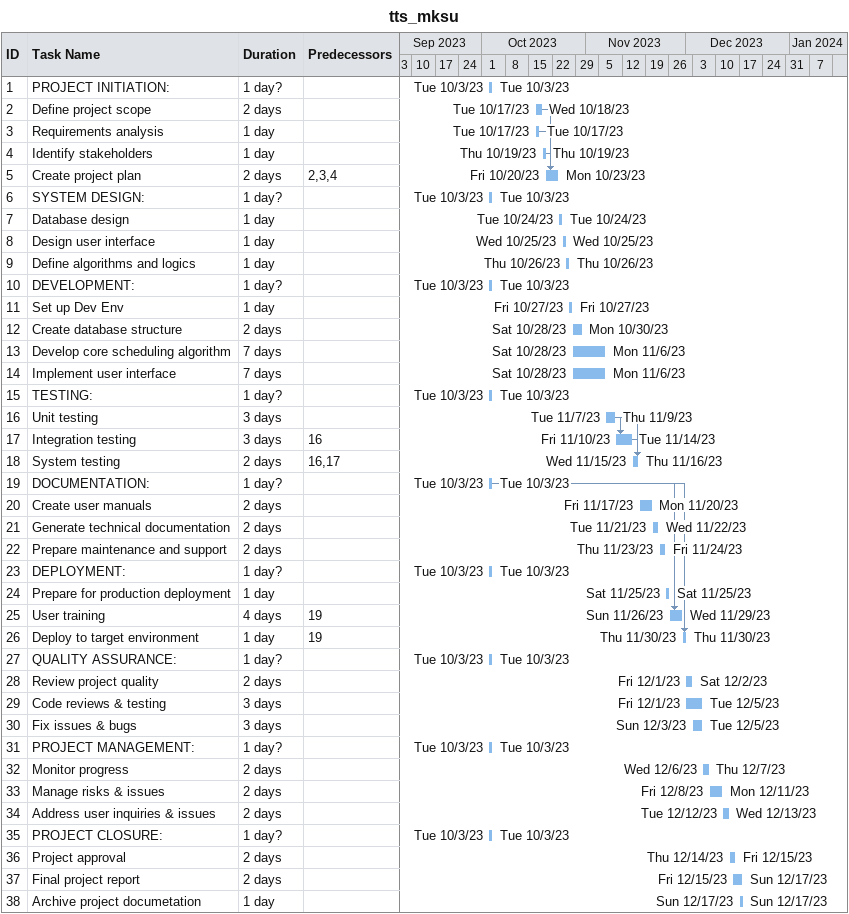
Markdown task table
tts_mksu

| ID | Task | Duration | Start | Finish | Predecessors |
|---|---|---|---|---|---|
| 1 | PROJECT INITIATION: | 1d? | 2023-10-03 | 2023-10-03 |  |
| 2 | Define project scope | 2d | 2023-10-17 | 2023-10-18 |  |
| 3 | Requirements analysis | 1d | 2023-10-17 | 2023-10-17 |  |
| 4 | Identify stakeholders | 1d | 2023-10-19 | 2023-10-19 |  |
| 5 | Create project plan | 2d | 2023-10-20 | 2023-10-23 | 2, 3, 4 |
| 6 | SYSTEM DESIGN: | 1d? | 2023-10-03 | 2023-10-03 |  |
| 7 | Database design | 1d | 2023-10-24 | 2023-10-24 |  |
| 8 | Design user interface | 1d | 2023-10-25 | 2023-10-25 |  |
| 9 | Define algorithms and logics | 1d | 2023-10-26 | 2023-10-26 |  |
| 10 | DEVELOPMENT: | 1d? | 2023-10-03 | 2023-10-03 |  |
| 11 | Set up Dev Env | 1d | 2023-10-27 | 2023-10-27 |  |
| 12 | Create database structure | 2d | 2023-10-28 | 2023-10-30 |  |
| 13 | Develop core scheduling algorithm | 7d | 2023-10-28 | 2023-11-06 |  |
| 14 | Implement user interface | 7d | 2023-10-28 | 2023-11-06 |  |
| 15 | TESTING: | 1d? | 2023-10-03 | 2023-10-03 |  |
| 16 | Unit testing | 3d | 2023-11-07 | 2023-11-09 |  |
| 17 | Integration testing | 3d | 2023-11-10 | 2023-11-14 | 16 |
| 18 | System testing | 2d | 2023-11-15 | 2023-11-16 | 16, 17 |
| 19 | DOCUMENTATION: | 1d? | 2023-10-03 | 2023-10-03 |  |
| 20 | Create user manuals | 2d | 2023-11-17 | 2023-11-20 |  |
| 21 | Generate technical documentation | 2d | 2023-11-21 | 2023-11-22 |  |
| 22 | Prepare maintenance and support | 2d | 2023-11-23 | 2023-11-24 |  |
| 23 | DEPLOYMENT: | 1d? | 2023-10-03 | 2023-10-03 |  |
| 24 | Prepare for production deployment | 1d | 2023-11-25 | 2023-11-25 |  |
| 25 | User training | 4d | 2023-11-26 | 2023-11-29 | 19 |
| 26 | Deploy to target environment | 1d | 2023-11-30 | 2023-11-30 | 19 |
| 27 | QUALITY ASSURANCE: | 1d? | 2023-10-03 | 2023-10-03 |  |
| 28 | Review project quality | 2d | 2023-12-01 | 2023-12-02 |  |
| 29 | Code reviews & testing | 3d | 2023-12-01 | 2023-12-05 |  |
| 30 | Fix issues & bugs | 3d | 2023-12-03 | 2023-12-05 |  |
| 31 | PROJECT MANAGEMENT: | 1d? | 2023-10-03 | 2023-10-03 |  |
| 32 | Monitor progress | 2d | 2023-12-06 | 2023-12-07 |  |
| 33 | Manage risks & issues | 2d | 2023-12-08 | 2023-12-11 |  |
| 34 | Address user inquiries & issues | 2d | 2023-12-12 | 2023-12-13 |  |
| 35 | PROJECT CLOSURE: | 1d? | 2023-10-03 | 2023-10-03 |  |
| 36 | Project approval | 2d | 2023-12-14 | 2023-12-15 |  |
| 37 | Final project report | 2d | 2023-12-15 | 2023-12-17 |  |
| 38 | Archive project documetation | 1d | 2023-12-17 | 2023-12-17 |  |
